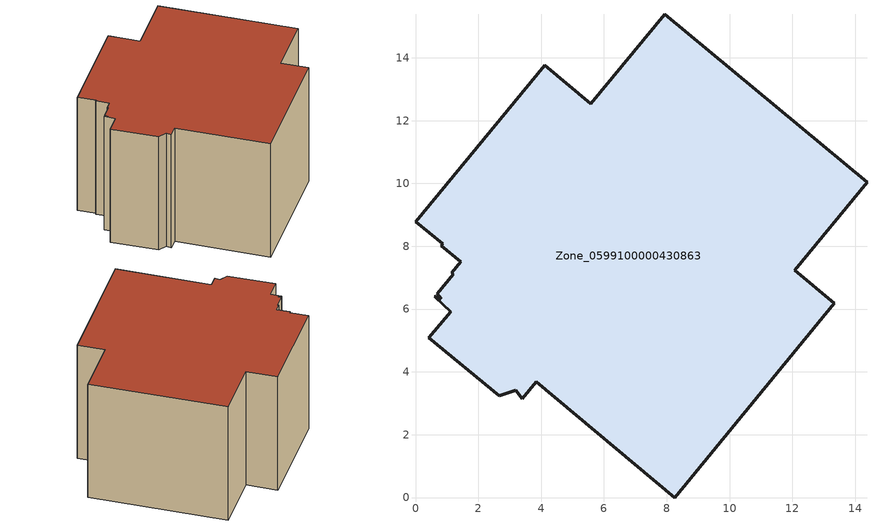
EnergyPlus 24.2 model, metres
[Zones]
Zone_0599100000430863
 floor ground (C_G): 0.86,8.07 0,8.78 4.11,13.76 5.58,12.54 7.94,15.38 14.38,10.04 12.07,7.24 13.34,6.18 8.25,0 3.85,3.68 3.4,3.14 3.18,3.41 2.66,3.24 0.42,5.08 1.12,5.92 0.62,6.39 0.67,6.41 0.81,6.34 0.69,6.49 1.2,7.11 1.15,7.16 1.43,7.5 0.82,8.02 z0
 wall outside (C_F): 8.25,0 13.34,6.18 12.07,7.24 14.38,10.04 7.94,15.38 5.58,12.54 4.11,13.76 0,8.78 0.86,8.07 0.82,8.02 1.43,7.5 1.15,7.16 1.2,7.11 0.69,6.49 0.81,6.34 0.67,6.41 0.62,6.39 1.12,5.92 0.42,5.08 2.66,3.24 3.18,3.41 3.4,3.14 3.85,3.68 8.25,0 z0:7.88
 roof outside (C_R): 1.2,7.11 0.69,6.49 0.81,6.34 0.67,6.41 0.62,6.39 1.12,5.92 0.42,5.08 2.66,3.24 3.18,3.41 3.4,3.14 3.85,3.68 8.25,0 13.34,6.18 12.07,7.24 14.38,10.04 7.94,15.38 5.58,12.54 4.11,13.76 0,8.78 0.86,8.07 0.82,8.02 1.43,7.5 1.15,7.16 z7.88
[BUILDING]
Pand.0599100000430863: North Axis=0; Terrain=City; Loads Convergence Tolerance Value=0.04; Temperature Convergence Tolerance Value=0.4; Solar Distribution=FullExterior; Maximum Number of Warmup Days=25; Minimum Number of Warmup Days=1
[Site:Location]
Rotterdam.The.Hague.AP_ZH_NLD Design_Conditions: Latitude=51.96; Longitude=4.45; Time Zone=1; Elevation=-4.5
[SITE:GROUNDTEMPERATURE:BUILDINGSURFACE]
18, 18, 18, 18, 18, 18, 18, 18, 18, 18, 18, 18
[MATERIAL] Thermal Absorptance=0.9; Solar Absorptance=0.7; Visible Absorptance=0.7
Name | Roughness | Thickness | Conductivity | Density | Specific Heat
G.D.2006-2014 | MediumSmooth | 0.15 | 0.06 | 540 | 1210
F.D.2006-2014 | Rough | 0.3 | 0.12 | 1920 | 840
R.D.2006-2014 | MediumRough | 0.2 | 0.08 | 1500 | 1000
[CONSTRUCTION]
C_G: G.D.2006-2014
C_F: F.D.2006-2014
C_R: R.D.2006-2014
[ZONE]
Zone_0599100000430863: Type=1; Multiplier=1; Ceiling Height=Autocalculate; Volume=Autocalculate; Floor Area=autocalculate; Part of Total Floor Area=Yes
[ZONEINFILTRATION:DESIGNFLOWRATE]
Infil_Zone_0599100000430863: Zone or ZoneList or Space or SpaceList=Zone_0599100000430863; Schedule=AlwaysOn; Design Flow Rate Calculation Method=Flow/Area; Flow Rate per Floor Area=0.0021; Constant Term Coefficient=1; Temperature Term Coefficient=0; Velocity Term Coefficient=0; Velocity Squared Term Coefficient=0
[HVACTEMPLATE:ZONE:IDEALLOADSAIRSYSTEM]
Zone_0599100000430863: Maximum Heating Supply Air Temperature=50; Minimum Cooling Supply Air Temperature=13; Maximum Heating Supply Air Humidity Ratio=0.0156; Minimum Cooling Supply Air Humidity Ratio=0.0077; Heating Limit=NoLimit; Cooling Limit=NoLimit; Dehumidification Control Type=ConstantSensibleHeatRatio; Cooling Sensible Heat Ratio=0.7; Dehumidification Setpoint=60; Humidification Control Type=None; Humidification Setpoint=30; Outdoor Air Method=None; Outdoor Air Flow Rate per Person=0.00944; Outdoor Air Flow Rate per Zone Floor Area=0; Outdoor Air Flow Rate per Zone=0; Demand Controlled Ventilation Type=None; Outdoor Air Economizer Type=NoEconomizer; Heat Recovery Type=None; Sensible Heat Recovery Effectiveness=0.7; Latent Heat Recovery Effectiveness=0.65
[ZONECONTROL:THERMOSTAT]
ThermostatControl_Zone_0599100000430863: Zone or ZoneList=Zone_0599100000430863; Control Type Schedule=DualSetpointControlType; Control 1=Thermostat_Zone_0599100000430863; Temperature Difference Between Cutout And Setpoint=0
[THERMOSTATSETPOINT:DUALSETPOINT]
Thermostat_Zone_0599100000430863: Heating Setpoint Temperature Schedule=HeatingSetpoint_Zone_0599100000430863; Cooling Setpoint Temperature Schedule=CoolingSetpoint_Zone_0599100000430863
[SCHEDULE:COMPACT]
HeatingSetpoint_Zone_0599100000430863: Through: 12/31, For: AllDays, Until: 24:00, 21
CoolingSetpoint_Zone_0599100000430863: Through: 12/31, For: AllDays, Until: 24:00, 24
DualSetpointControlType: Through: 12/31, For: AllDays, Until: 24:00, 4
AlwaysOn: Through: 12/31, For: AllDays, Until: 24:00, 1
